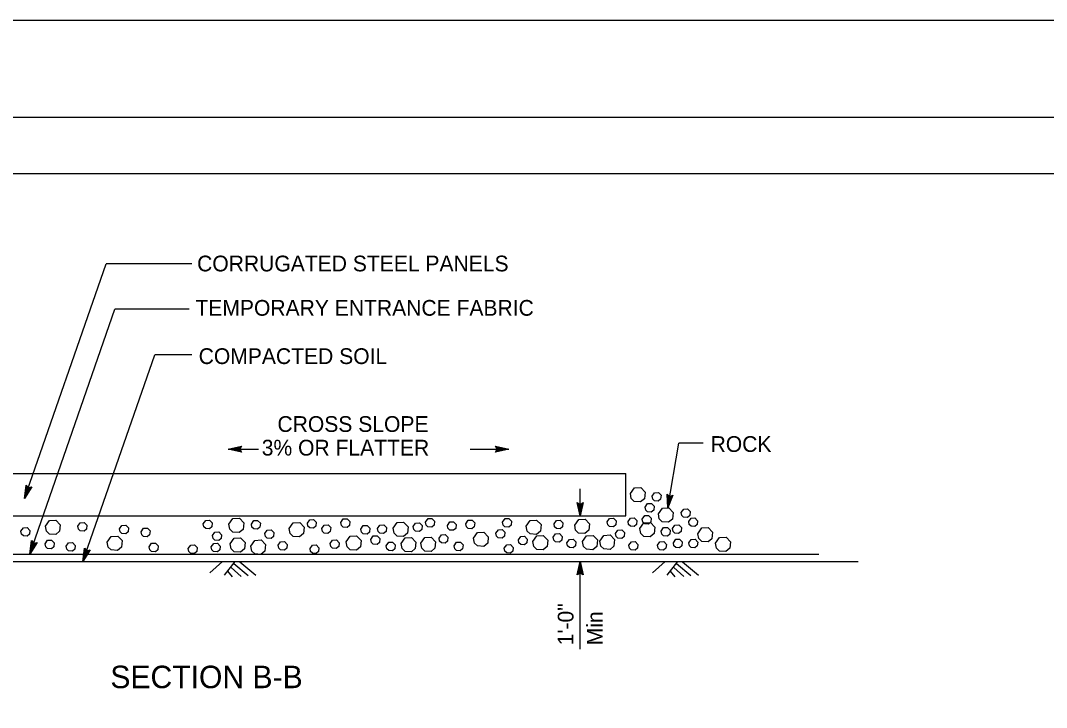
# Model space of a CAD drawing. Extents: x -894 to 866, y -472 to 714.
# Drawn here: x -9.1 to 446.6, y 408.3 to 713.6 of the extents above; entities that cross this region are included whole.
import ezdxf

# ---------------------------------------------------------------- set-up
doc = ezdxf.new("R2010")
doc.units = 0
for name, color, linetype in [('border_PLOTTING-ELEMENTS', 7, 'Continuous'), ('border_rw_22x34_Cut_Lines', 7, 'Continuous'), ('border_SHEET', 7, 'Continuous'), ('rd_PROFILE-OG', 7, 'Continuous'), ('temp_CONSTRUCTION', 7, 'Continuous'), ('temp_CONSTRUCTION-anno', 7, 'Continuous')]:
    doc.layers.add(name, color=color, linetype=linetype)

msp = doc.modelspace()

# ---------------------------------------------------------------- linework, layer by layer
at = {"layer": 'border_PLOTTING-ELEMENTS'}
for points in [[(-894.04, -472.44), (865.96, -472.44), (865.96, 713.56), (-894.04, 713.56)], [(-864.04, 670.56), (835.96, 670.56), (835.96, -429.44), (-864.04, -429.44)]]:
    msp.add_lwpolyline(points, close=True, dxfattribs=at)
at = {"layer": 'border_rw_22x34_Cut_Lines'}
msp.add_lwpolyline([(-864.04, 670.56), (835.96, 670.56), (835.96, -429.44), (-864.04, -429.44)], close=True, dxfattribs=at)
at = {"layer": 'border_SHEET'}
msp.add_line((-814.04, 645.56), (810.96, 645.56), dxfattribs=at)
at = {"layer": 'rd_PROFILE-OG'}
for p, q in [((80.68, 473.19), (74.98, 468.12)), ((74.98, 473.18), (114.98, 473.18)), ((86.08, 473.15), (81.38, 467.17)), ((84.44, 470.61), (88.84, 466.6)), ((85.62, 472.26), (92.06, 466.95)), ((88.28, 473.13), (95.49, 467.2)), ((277.31, 473.19), (271.61, 468.12)), ((271.61, 473.18), (311.61, 473.18)), ((282.72, 473.15), (278.02, 467.17)), ((281.08, 470.61), (285.48, 466.6)), ((282.25, 472.26), (288.7, 466.95)), ((284.91, 473.13), (292.12, 467.2)), ((82.88, 468.89), (84.94, 466.36)), ((279.52, 468.89), (281.58, 466.36))]:
    msp.add_line(p, q, dxfattribs=at)
at = {"layer": 'temp_CONSTRUCTION'}
for p, q in [((-93.49, 512.28), (259.81, 512.28)), ((259.81, 493.46), (259.81, 512.28)), ((-93.49, 493.46), (63.9, 493.46)), ((63.9, 493.46), (259.81, 493.46)), ((-173.82, 476.51), (63.17, 476.51)), ((63.17, 476.51), (345.57, 476.51)), ((-196.01, 473.18), (62.06, 473.18)), ((62.06, 473.18), (362.94, 473.18))]:
    msp.add_line(p, q, dxfattribs=at)
for points in [[(261.79, 503.35), (263.57, 505.89), (266.42, 506.05), (268.39, 504), (268.11, 501.12), (266.35, 499.66), (263.54, 499.87), (262.22, 501.15), (261.79, 503.35)], [(271.45, 502.22), (272.52, 503.75), (274.23, 503.84), (275.41, 502.61), (275.24, 500.89), (274.19, 500.01), (272.5, 500.13), (271.71, 500.9), (271.45, 502.22)], [(268.35, 497.38), (269.42, 498.91), (271.13, 499), (272.32, 497.77), (272.15, 496.05), (271.09, 495.17), (269.4, 495.29), (268.61, 496.06), (268.35, 497.38)], [(274.23, 494.31), (276.01, 496.85), (278.86, 497.01), (280.84, 494.96), (280.55, 492.08), (278.79, 490.62), (275.98, 490.82), (274.66, 492.11), (274.23, 494.31)], [(83.49, 489.72), (85.27, 492.25), (88.12, 492.42), (90.1, 490.36), (89.81, 487.49), (88.05, 486.02), (85.24, 486.23), (83.92, 487.51), (83.49, 489.72)], [(133.21, 490.59), (134.28, 492.11), (135.99, 492.21), (137.18, 490.98), (137, 489.25), (135.95, 488.38), (134.26, 488.5), (133.47, 489.27), (133.21, 490.59)], [(170.84, 490.75), (171.91, 492.27), (173.62, 492.36), (174.81, 491.13), (174.63, 489.41), (173.58, 488.53), (171.89, 488.65), (171.1, 489.42), (170.84, 490.75)], [(205.04, 490.75), (206.11, 492.27), (207.82, 492.36), (209.01, 491.13), (208.84, 489.41), (207.78, 488.53), (206.1, 488.65), (205.3, 489.42), (205.05, 490.75)], [(251.5, 490.83), (252.57, 492.36), (254.28, 492.45), (255.47, 491.22), (255.3, 489.5), (254.24, 488.62), (252.55, 488.74), (251.76, 489.51), (251.5, 490.83)], [(260.77, 490.97), (261.84, 492.49), (263.55, 492.59), (264.73, 491.36), (264.56, 489.63), (263.51, 488.75), (261.82, 488.88), (261.03, 489.65), (260.77, 490.97)], [(267.1, 492.07), (268.17, 493.59), (269.87, 493.69), (271.06, 492.45), (270.89, 490.73), (269.83, 489.85), (268.15, 489.97), (267.35, 490.74), (267.1, 492.07)], [(284.42, 494.99), (285.49, 496.51), (287.2, 496.61), (288.38, 495.38), (288.21, 493.65), (287.16, 492.77), (285.47, 492.9), (284.68, 493.66), (284.42, 494.99)], [(287.72, 490.96), (288.79, 492.48), (290.5, 492.57), (291.69, 491.34), (291.52, 489.62), (290.46, 488.74), (288.77, 488.86), (287.98, 489.63), (287.72, 490.96)], [(-8.9, 486.66), (-7.83, 488.18), (-6.12, 488.28), (-4.93, 487.05), (-5.1, 485.32), (-6.16, 484.45), (-7.85, 484.57), (-8.64, 485.34), (-8.9, 486.66)], [(1.95, 488.9), (3.73, 491.44), (6.58, 491.6), (8.56, 489.55), (8.27, 486.67), (6.52, 485.21), (3.7, 485.42), (2.38, 486.7), (1.95, 488.9)], [(16.38, 488.89), (17.45, 490.41), (19.16, 490.51), (20.35, 489.28), (20.18, 487.55), (19.12, 486.68), (17.44, 486.8), (16.64, 487.57), (16.39, 488.89)], [(34.89, 487.75), (35.96, 489.27), (37.66, 489.36), (38.85, 488.13), (38.68, 486.41), (37.62, 485.53), (35.94, 485.65), (35.14, 486.42), (34.89, 487.75)], [(44.47, 486.45), (45.54, 487.97), (47.25, 488.06), (48.43, 486.83), (48.26, 485.11), (47.21, 484.23), (45.52, 484.35), (44.73, 485.12), (44.47, 486.45)], [(72.1, 489.92), (73.17, 491.45), (74.87, 491.54), (76.06, 490.31), (75.89, 488.59), (74.84, 487.71), (73.15, 487.83), (72.36, 488.6), (72.1, 489.92)], [(93.46, 489.85), (94.53, 491.37), (96.24, 491.47), (97.43, 490.24), (97.26, 488.51), (96.2, 487.64), (94.51, 487.76), (93.72, 488.53), (93.46, 489.85)], [(110.28, 487.87), (112.06, 490.41), (114.91, 490.57), (116.89, 488.52), (116.6, 485.64), (114.85, 484.18), (112.03, 484.38), (110.71, 485.67), (110.28, 487.87)], [(118.33, 490.22), (119.4, 491.74), (121.11, 491.84), (122.3, 490.61), (122.12, 488.88), (121.07, 488), (119.38, 488.12), (118.59, 488.89), (118.33, 490.22)], [(124.71, 487.86), (125.78, 489.38), (127.49, 489.48), (128.68, 488.25), (128.51, 486.52), (127.45, 485.64), (125.76, 485.77), (124.97, 486.54), (124.71, 487.86)], [(142.08, 487.63), (143.15, 489.15), (144.86, 489.25), (146.04, 488.02), (145.87, 486.3), (144.82, 485.42), (143.13, 485.54), (142.34, 486.31), (142.08, 487.63)], [(149.47, 487.86), (150.54, 489.38), (152.25, 489.48), (153.44, 488.25), (153.27, 486.52), (152.21, 485.64), (150.53, 485.77), (149.73, 486.54), (149.48, 487.86)], [(156.43, 488.02), (158.21, 490.56), (161.06, 490.72), (163.04, 488.67), (162.75, 485.79), (160.99, 484.33), (158.18, 484.53), (156.86, 485.82), (156.43, 488.02)], [(165.33, 488.77), (166.4, 490.29), (168.11, 490.39), (169.3, 489.16), (169.13, 487.43), (168.07, 486.55), (166.38, 486.68), (165.59, 487.45), (165.33, 488.77)], [(180.51, 489.27), (181.58, 490.8), (183.29, 490.89), (184.48, 489.66), (184.31, 487.94), (183.25, 487.06), (181.56, 487.18), (180.77, 487.95), (180.51, 489.27)], [(188.69, 490), (189.76, 491.52), (191.46, 491.62), (192.65, 490.39), (192.48, 488.66), (191.42, 487.79), (189.74, 487.91), (188.94, 488.68), (188.69, 490)], [(215.51, 488.92), (217.29, 491.46), (220.14, 491.62), (222.12, 489.57), (221.83, 486.69), (220.07, 485.23), (217.26, 485.43), (215.94, 486.72), (215.51, 488.92)], [(227.88, 489.92), (228.95, 491.45), (230.66, 491.54), (231.85, 490.31), (231.68, 488.59), (230.62, 487.71), (228.94, 487.83), (228.14, 488.6), (227.89, 489.92)], [(237.06, 489.35), (238.84, 491.88), (241.69, 492.05), (243.67, 489.99), (243.38, 487.12), (241.62, 485.65), (238.81, 485.86), (237.49, 487.14), (237.06, 489.35)], [(266.07, 487.87), (267.85, 490.41), (270.7, 490.57), (272.68, 488.52), (272.39, 485.64), (270.63, 484.18), (267.82, 484.38), (266.5, 485.67), (266.07, 487.87)], [(275.49, 486.72), (276.56, 488.24), (278.27, 488.34), (279.46, 487.11), (279.29, 485.38), (278.23, 484.5), (276.54, 484.63), (275.75, 485.4), (275.49, 486.72)], [(280.5, 487.86), (281.57, 489.38), (283.28, 489.48), (284.47, 488.25), (284.3, 486.52), (283.24, 485.64), (281.55, 485.77), (280.76, 486.54), (280.5, 487.86)], [(291.72, 485.57), (293.5, 488.11), (296.35, 488.27), (298.33, 486.22), (298.04, 483.34), (296.29, 481.88), (293.47, 482.08), (292.15, 483.37), (291.72, 485.57)], [(29.44, 481.83), (31.23, 484.36), (34.07, 484.53), (36.05, 482.47), (35.77, 479.6), (34.01, 478.13), (31.19, 478.34), (29.87, 479.62), (29.44, 481.83)], [(76.18, 484.71), (77.25, 486.23), (78.96, 486.33), (80.15, 485.1), (79.98, 483.37), (78.92, 482.49), (77.24, 482.62), (76.44, 483.39), (76.19, 484.71)], [(84.04, 481.01), (85.83, 483.55), (88.68, 483.71), (90.65, 481.66), (90.37, 478.78), (88.61, 477.32), (85.8, 477.52), (84.48, 478.8), (84.05, 481.01)], [(99.43, 485.63), (100.5, 487.15), (102.21, 487.25), (103.4, 486.02), (103.23, 484.29), (102.17, 483.41), (100.48, 483.53), (99.69, 484.3), (99.43, 485.63)], [(135.55, 481.9), (137.34, 484.44), (140.18, 484.6), (142.16, 482.55), (141.88, 479.67), (140.12, 478.21), (137.31, 478.42), (135.98, 479.7), (135.55, 481.9)], [(146.54, 483.01), (147.61, 484.54), (149.32, 484.63), (150.51, 483.4), (150.33, 481.68), (149.28, 480.8), (147.59, 480.92), (146.8, 481.69), (146.54, 483.01)], [(159.94, 481.16), (161.73, 483.7), (164.57, 483.86), (166.55, 481.81), (166.27, 478.93), (164.51, 477.47), (161.7, 477.68), (160.38, 478.96), (159.95, 481.16)], [(168.68, 481.33), (170.47, 483.86), (173.31, 484.03), (175.29, 481.97), (175.01, 479.1), (173.25, 477.63), (170.43, 477.84), (169.11, 479.12), (168.68, 481.33)], [(176.81, 483.56), (177.88, 485.08), (179.59, 485.18), (180.78, 483.95), (180.6, 482.22), (179.55, 481.35), (177.86, 481.47), (177.07, 482.24), (176.81, 483.56)], [(192.09, 483.59), (193.88, 486.12), (196.72, 486.29), (198.7, 484.23), (198.42, 481.36), (196.66, 479.89), (193.85, 480.1), (192.52, 481.38), (192.1, 483.59)], [(202.09, 485.79), (203.16, 487.32), (204.87, 487.41), (206.06, 486.18), (205.89, 484.46), (204.83, 483.58), (203.14, 483.7), (202.35, 484.47), (202.09, 485.79)], [(212.04, 482.79), (213.11, 484.31), (214.82, 484.4), (216.01, 483.17), (215.83, 481.45), (214.78, 480.57), (213.09, 480.69), (212.3, 481.46), (212.04, 482.79)], [(218.48, 482.06), (220.26, 484.59), (223.11, 484.76), (225.09, 482.7), (224.8, 479.83), (223.04, 478.37), (220.23, 478.57), (218.91, 479.85), (218.48, 482.06)], [(227.54, 483.97), (228.61, 485.49), (230.32, 485.59), (231.5, 484.36), (231.33, 482.63), (230.28, 481.75), (228.59, 481.88), (227.8, 482.65), (227.54, 483.97)], [(233.64, 481.53), (234.71, 483.05), (236.42, 483.15), (237.61, 481.91), (237.44, 480.19), (236.38, 479.31), (234.69, 479.43), (233.9, 480.2), (233.64, 481.53)], [(240.57, 482.12), (242.36, 484.66), (245.2, 484.82), (247.18, 482.77), (246.9, 479.89), (245.14, 478.43), (242.33, 478.63), (241, 479.91), (240.57, 482.12)], [(248.2, 482.28), (249.98, 484.82), (252.83, 484.98), (254.81, 482.93), (254.52, 480.05), (252.77, 478.59), (249.95, 478.79), (248.63, 480.08), (248.2, 482.28)], [(255.22, 485.63), (256.29, 487.15), (258, 487.25), (259.19, 486.02), (259.01, 484.29), (257.96, 483.41), (256.27, 483.53), (255.48, 484.3), (255.22, 485.63)], [(280.89, 481.53), (281.96, 483.06), (283.67, 483.15), (284.86, 481.92), (284.69, 480.2), (283.63, 479.32), (281.94, 479.44), (281.15, 480.21), (280.89, 481.53)], [(299.67, 481.3), (301.46, 483.84), (304.3, 484), (306.28, 481.95), (306, 479.07), (304.24, 477.61), (301.42, 477.82), (300.1, 479.1), (299.67, 481.3)], [(1.86, 481.08), (2.93, 482.61), (4.63, 482.7), (5.82, 481.47), (5.65, 479.75), (4.6, 478.87), (2.91, 478.99), (2.12, 479.76), (1.86, 481.08)], [(11.18, 479.97), (12.25, 481.49), (13.96, 481.58), (15.14, 480.35), (14.97, 478.63), (13.92, 477.75), (12.23, 477.87), (11.44, 478.64), (11.18, 479.97)], [(48.07, 479.78), (49.14, 481.31), (50.85, 481.4), (52.03, 480.17), (51.86, 478.45), (50.81, 477.57), (49.12, 477.69), (48.33, 478.46), (48.07, 479.78)], [(65.41, 479), (66.48, 480.52), (68.19, 480.62), (69.37, 479.39), (69.2, 477.66), (68.15, 476.78), (66.46, 476.91), (65.67, 477.67), (65.41, 479)], [(75.64, 479.68), (76.71, 481.2), (78.42, 481.3), (79.6, 480.06), (79.43, 478.34), (78.38, 477.46), (76.69, 477.58), (75.9, 478.35), (75.64, 479.68)], [(93.15, 480.06), (94.94, 482.6), (97.78, 482.76), (99.76, 480.71), (99.48, 477.83), (97.72, 476.37), (94.91, 476.58), (93.58, 477.86), (93.15, 480.06)], [(105.38, 480.42), (106.45, 481.94), (108.16, 482.04), (109.35, 480.81), (109.18, 479.08), (108.12, 478.21), (106.43, 478.33), (105.64, 479.1), (105.38, 480.42)], [(119.51, 478.93), (120.58, 480.45), (122.29, 480.55), (123.47, 479.32), (123.3, 477.6), (122.25, 476.72), (120.56, 476.84), (119.77, 477.61), (119.51, 478.93)], [(128.43, 481.16), (129.5, 482.69), (131.21, 482.78), (132.4, 481.55), (132.23, 479.83), (131.17, 478.95), (129.48, 479.07), (128.69, 479.84), (128.43, 481.16)], [(153.39, 480.2), (154.46, 481.72), (156.16, 481.82), (157.35, 480.59), (157.18, 478.86), (156.12, 477.99), (154.44, 478.11), (153.64, 478.88), (153.39, 480.2)], [(183.5, 480.2), (184.57, 481.73), (186.28, 481.82), (187.46, 480.59), (187.29, 478.87), (186.24, 477.99), (184.55, 478.11), (183.76, 478.88), (183.5, 480.2)], [(205.81, 479.1), (206.88, 480.62), (208.59, 480.72), (209.78, 479.49), (209.6, 477.76), (208.55, 476.88), (206.86, 477.01), (206.07, 477.78), (205.81, 479.1)], [(261.17, 480.42), (262.24, 481.94), (263.95, 482.04), (265.13, 480.81), (264.96, 479.08), (263.91, 478.21), (262.22, 478.33), (261.43, 479.1), (261.17, 480.42)], [(273.82, 480.41), (274.89, 481.93), (276.6, 482.03), (277.78, 480.8), (277.61, 479.07), (276.56, 478.2), (274.87, 478.32), (274.08, 479.09), (273.82, 480.41)], [(287.75, 481.45), (288.82, 482.97), (290.52, 483.07), (291.71, 481.84), (291.54, 480.12), (290.48, 479.24), (288.8, 479.36), (288, 480.13), (287.75, 481.45)]]:
    msp.add_lwpolyline(points, dxfattribs=at)
at = {"layer": 'temp_CONSTRUCTION-anno'}
for p, q in [((-7.27, 501.19), (28.89, 605.46)), ((67.02, 605.46), (28.89, 605.46)), ((-4.92, 476.51), (32.82, 585.32)), ((65.85, 585.32), (32.82, 585.32)), ((18.64, 473.18), (50.5, 565.05)), ((67.02, 565.05), (50.5, 565.05)), ((83.16, 523.08), (89.06, 524.39)), ((89.06, 524.39), (88.28, 523.08)), ((89.06, 524.39), (89.06, 524.39)), ((202.63, 523.08), (201.84, 524.4)), ((201.84, 524.4), (201.84, 524.4)), ((201.84, 524.4), (207.75, 523.08)), ((278.4, 497.04), (283.28, 525.78)), ((294.09, 525.78), (283.28, 525.78)), ((83.16, 523.08), (96.68, 523.08)), ((89.06, 521.77), (83.16, 523.08)), ((83.16, 523.08), (83.16, 523.08)), ((88.85, 522.12), (84.52, 523.08)), ((84.53, 523.09), (88.83, 524.04)), ((85.88, 523.08), (88.66, 523.7)), ((88.62, 522.47), (85.88, 523.08)), ((87.24, 523.08), (88.43, 523.34)), ((88.45, 522.81), (87.24, 523.08)), ((88.28, 523.08), (89.06, 521.77)), ((89.06, 521.77), (89.06, 521.77)), ((190.64, 523.08), (207.75, 523.08)), ((207.75, 523.08), (201.84, 521.78)), ((201.84, 521.78), (202.63, 523.08)), ((201.84, 521.78), (201.84, 521.78)), ((202.05, 524.05), (206.39, 523.09)), ((206.38, 523.08), (202.07, 522.13)), ((205.03, 523.09), (202.25, 522.47)), ((202.29, 523.7), (205.03, 523.09)), ((202.46, 523.36), (203.67, 523.09)), ((203.67, 523.09), (202.48, 522.82)), ((207.75, 523.08), (207.75, 523.08)), ((-7.27, 501.19), (-6.57, 507.19)), ((-4.09, 506.33), (-7.27, 501.19)), ((-6.83, 502.48), (-6.31, 506.86)), ((-4.49, 506.25), (-6.82, 502.47)), ((-6.57, 507.19), (-6.57, 507.19)), ((-6.57, 507.19), (-5.59, 506.02)), ((-6.38, 503.75), (-6.05, 506.58)), ((-4.9, 506.14), (-6.38, 503.75)), ((-5.93, 505.04), (-5.79, 506.25)), ((-5.28, 506.09), (-5.93, 505.04)), ((-5.59, 506.02), (-4.09, 506.33)), ((-4.09, 506.33), (-4.09, 506.33)), ((239.53, 493.46), (239.53, 505.56)), ((278.4, 497.04), (278.1, 503.08)), ((278.1, 503.08), (278.1, 503.08)), ((278.1, 503.08), (279.26, 502.09)), ((280.69, 502.64), (278.4, 497.04)), ((278.63, 498.39), (278.41, 502.8)), ((280.31, 502.49), (278.63, 498.38)), ((278.86, 499.72), (278.72, 502.57)), ((279.92, 502.32), (278.86, 499.72)), ((279.09, 501.06), (279.03, 502.28)), ((279.56, 502.21), (279.09, 501.06)), ((279.26, 502.09), (280.69, 502.64)), ((280.69, 502.64), (280.69, 502.64)), ((-7.27, 501.19), (-7.27, 501.19)), ((239.53, 493.46), (238.22, 499.37)), ((238.22, 499.37), (238.22, 499.37)), ((238.22, 499.37), (239.53, 498.58)), ((239.52, 494.83), (238.57, 499.14)), ((239.53, 496.18), (238.91, 498.96)), ((239.53, 497.54), (239.27, 498.73)), ((239.53, 498.58), (240.85, 499.37)), ((240.85, 499.37), (239.53, 493.46)), ((240.5, 499.15), (239.53, 494.82)), ((240.14, 498.92), (239.53, 496.18)), ((239.8, 498.75), (239.53, 497.54)), ((240.85, 499.37), (240.85, 499.37)), ((278.4, 497.04), (278.4, 497.04)), ((239.53, 493.46), (239.53, 493.46)), ((-4.92, 476.51), (-4.22, 482.51)), ((-1.74, 481.65), (-4.92, 476.51)), ((-4.47, 477.8), (-3.96, 482.18)), ((-2.14, 481.57), (-4.47, 477.79)), ((-4.22, 482.51), (-4.22, 482.51)), ((-4.22, 482.51), (-3.24, 481.34)), ((-4.03, 479.07), (-3.7, 481.9)), ((-2.55, 481.47), (-4.03, 479.07)), ((-3.58, 480.36), (-3.44, 481.57)), ((-2.93, 481.41), (-3.58, 480.36)), ((-3.24, 481.34), (-1.74, 481.65)), ((-1.74, 481.65), (-1.74, 481.65)), ((18.64, 473.18), (19.34, 479.19)), ((19.08, 474.47), (19.6, 478.85)), ((19.34, 479.19), (19.34, 479.19)), ((19.34, 479.19), (20.32, 478.01)), ((19.53, 475.75), (19.86, 478.57)), ((-4.92, 476.51), (-4.92, 476.51)), ((21.82, 478.32), (18.64, 473.18)), ((21.42, 478.24), (19.08, 474.46)), ((21.01, 478.14), (19.53, 475.75)), ((19.98, 477.03), (20.12, 478.24)), ((20.63, 478.08), (19.98, 477.03)), ((20.32, 478.01), (21.82, 478.32)), ((21.82, 478.32), (21.82, 478.32)), ((18.64, 473.18), (18.64, 473.18)), ((238.21, 467.27), (239.53, 473.18)), ((238.56, 467.49), (239.53, 471.82)), ((238.91, 467.72), (239.52, 470.46)), ((239.52, 470.46), (240.14, 467.68)), ((239.53, 434.25), (239.53, 473.18)), ((239.53, 473.18), (239.53, 473.18)), ((239.53, 473.18), (240.84, 467.27)), ((239.53, 471.81), (240.48, 467.5)), ((239.53, 468.06), (238.21, 467.27)), ((238.21, 467.27), (238.21, 467.27)), ((239.25, 467.89), (239.52, 469.1)), ((239.52, 469.1), (239.79, 467.91)), ((240.84, 467.27), (239.53, 468.06)), ((240.84, 467.27), (240.84, 467.27))]:
    msp.add_line(p, q, dxfattribs=at)

# ---------------------------------------------------------------- texts
for s, height, p in [('CORRUGATED STEEL PANELS', 7, (69.34, 602.1)), ('TEMPORARY ENTRANCE FABRIC', 7, (68.6, 582.4)), ('COMPACTED SOIL', 7, (70.03, 560.94)), ('CROSS SLOPE', 7, (105.02, 530.78)), ('ROCK', 7, (297.43, 521.89)), ('3% OR FLATTER', 7, (98.06, 520.28)), ('SECTION B-B', 10, (30.79, 416.92))]:
    msp.add_text(s, height=height, dxfattribs=at).set_placement(p)
for s, p in [('1\'-0"', (236.53, 435.98)), ('Min', (249.53, 435.98))]:
    msp.add_text(s, height=7, rotation=90, dxfattribs=at).set_placement(p)

doc.saveas('drawing.dxf')
